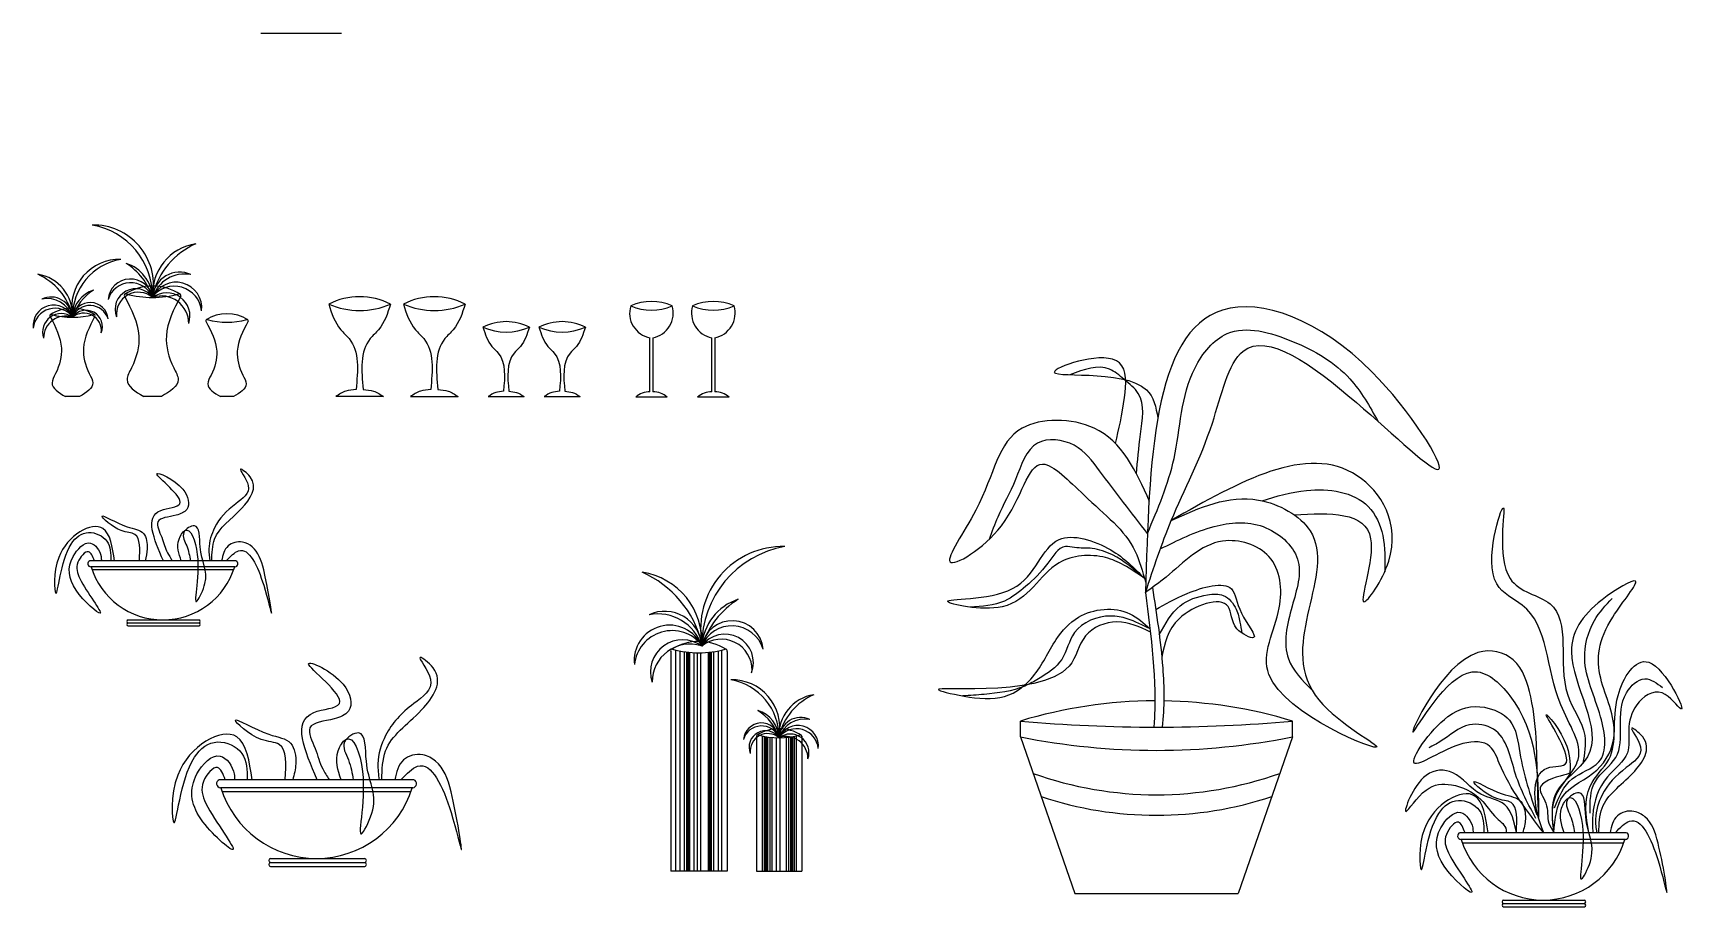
# Model space of a CAD drawing. Header units: metres. Extents: x 3586 to 7307, y 3108 to 6437.
# Drawn here: x 4055.1252 to 4055.3795, y 3261.617 to 3261.7514 of the extents above; entities that cross this region are included whole.
import ezdxf

# ---------------------------------------------------------------- set-up
doc = ezdxf.new("R2010")
doc.units = ezdxf.units.M
doc.layers.add('PLANTERS', color=3, linetype='Continuous')
doc.linetypes.add('ZIGZAG', pattern='A,0.00254,-5.08,[131,ltypeshp.shx,S=5.08,R=0,X=-5.08,Y=0],-10.16,[131,ltypeshp.shx,S=5.08,R=180,X=5.08,Y=0],-5.08', length=20.32254)

msp = doc.modelspace()

# ---------------------------------------------------------------- linework, layer by layer
for p, q in [((4055.220036730856, 3261.696212723338), (4055.220036730856, 3261.704551216073)), ((4055.22047795458, 3261.704551216073), (4055.22047795458, 3261.696212723338)), ((4055.229555609169, 3261.696212723338), (4055.229555609169, 3261.704551216073)), ((4055.229996832893, 3261.704551216073), (4055.229996832893, 3261.696212723338)), ((4055.132310872828, 3261.695503063222), (4055.130135723324, 3261.695503063222)), ((4055.14491123656, 3261.695503063222), (4055.14219229968, 3261.695503063222)), ((4055.156009886884, 3261.695503063222), (4055.153970684223, 3261.695503063222)), ((4055.179065138442, 3261.695503063222), (4055.17171335974, 3261.695503063222)), ((4055.183194682923, 3261.695503063222), (4055.190546461625, 3261.695503063222)), ((4055.19516600964, 3261.695503063222), (4055.200679843666, 3261.695503063222)), ((4055.203774620171, 3261.695503063222), (4055.209288454197, 3261.695503063222)), ((4055.222671230338, 3261.695405799598), (4055.217843455099, 3261.695405799598)), ((4055.23219010865, 3261.695405799598), (4055.227362333411, 3261.695405799598)), ((4055.223238291576, 3261.656286265817), (4055.223238291576, 3261.622521589236)), ((4055.223969576346, 3261.656527727667), (4055.223969576346, 3261.622521589236)), ((4055.224621826628, 3261.656383338508), (4055.224621826628, 3261.622521589236)), ((4055.225313594154, 3261.656262795705), (4055.225313594154, 3261.622521589236)), ((4055.225659477917, 3261.656214851813), (4055.225659477917, 3261.622521589236)), ((4055.225869128667, 3261.656189743127), (4055.225869128667, 3261.622521589236)), ((4055.225962305855, 3261.65617953604), (4055.225962305855, 3261.622521589236)), ((4055.226114596331, 3261.656164110706), (4055.226114596331, 3261.622521589236)), ((4055.226756120666, 3261.656094695793), (4055.226756120666, 3261.622521589236)), ((4055.227292996538, 3261.656094695793), (4055.227292996538, 3261.622521589236)), ((4055.22780302787, 3261.656094695793), (4055.22780302787, 3261.622521589236)), ((4055.229008270959, 3261.656164110706), (4055.229008270959, 3261.622521589236)), ((4055.229160561434, 3261.65617953604), (4055.229160561434, 3261.622521589236)), ((4055.229253738622, 3261.656189743127), (4055.229253738622, 3261.622521589236)), ((4055.229463389372, 3261.656214851813), (4055.229463389372, 3261.622521589236)), ((4055.229809273135, 3261.656262795705), (4055.229809273135, 3261.622521589236)), ((4055.230501040661, 3261.656383338508), (4055.230501040661, 3261.622521589236)), ((4055.231060112093, 3261.656505242081), (4055.231060112093, 3261.622521589236)), ((4055.231884575713, 3261.656286265817), (4055.231884575713, 3261.622521589236)), ((4055.236431390034, 3261.643169069262), (4055.236431390034, 3261.622521589236)), ((4055.23727167304, 3261.643302709041), (4055.23727167304, 3261.622521589236)), ((4055.237595637235, 3261.643235485886), (4055.237595637235, 3261.622521589236)), ((4055.237811615579, 3261.643195775163), (4055.237811615579, 3261.622521589236)), ((4055.237950457376, 3261.64317238071), (4055.237950457376, 3261.622521589236)), ((4055.238027592262, 3261.643160100736), (4055.238027592262, 3261.622521589236)), ((4055.238089299175, 3261.643150644293), (4055.238089299175, 3261.622521589236)), ((4055.238120153461, 3261.643146038139), (4055.238120153461, 3261.622521589236)), ((4055.238444119316, 3261.643102567914), (4055.238444119316, 3261.622521589236)), ((4055.238783511485, 3261.643066542109), (4055.238783511485, 3261.622521589236)), ((4055.239447720557, 3261.643016257456), (4055.239447720557, 3261.622521589236)), ((4055.239993544056, 3261.643016257456), (4055.239993544056, 3261.622521589236)), ((4055.240996295909, 3261.643066542111), (4055.240996295909, 3261.622521589236)), ((4055.241335688077, 3261.643102567916), (4055.241335688077, 3261.622521589236)), ((4055.241659653933, 3261.643146038141), (4055.241659653933, 3261.622521589236)), ((4055.241690508219, 3261.643150644295), (4055.241690508219, 3261.622521589236)), ((4055.241752215131, 3261.643160100738), (4055.241752215131, 3261.622521589236)), ((4055.241829350017, 3261.643172380713), (4055.241829350017, 3261.622521589236)), ((4055.241968191815, 3261.643195775167), (4055.241968191815, 3261.622521589236)), ((4055.242184170159, 3261.643235485889), (4055.242184170159, 3261.622521589236)), ((4055.242508134354, 3261.643302709044), (4055.242508134354, 3261.622521589236)), ((4055.243372042748, 3261.643263173323), (4055.243372042748, 3261.622521589236)), ((4055.231884575713, 3261.622521589236), (4055.223238291576, 3261.622521589236)), ((4055.236431390034, 3261.622521589236), (4055.243372042748, 3261.622521589236))]:
    msp.add_line(p, q)
for centre, radius, start, end in [((4055.134497729594, 3261.712703275989), 0.009187788965070451, 349.9401232018911, 91.44622711573777), ((4055.132355098725, 3261.710855153567), 0.01119721783816524, 359.4329120986775, 80.1747115968734), ((4055.151396731621, 3261.711242630048), 0.007860773176774275, 98.58793238152099, 183.6344549383604), ((4055.154920502546, 3261.708276924362), 0.01172089693291859, 113.6274625199173, 166.070962901498), ((4055.138466528896, 3261.709263233436), 0.007350231172056361, 88.55377288426224, 190.0598767981088), ((4055.140180633592, 3261.707784735498), 0.008957774270532196, 99.82528840312662, 180.5670879013225), ((4055.134345370323, 3261.707795518514), 0.009667122198388573, 17.76027711667805, 57.93434579522149), ((4055.137676921303, 3261.710384143389), 0.005885877994071836, 3.508413614433032, 72.186209297085), ((4055.122128310535, 3261.705722152134), 0.009376717546334871, 13.92903709850202, 66.37253748008273), ((4055.124947327275, 3261.708094716683), 0.006288618541419421, 356.3655450616396, 81.41206761847913), ((4055.140148198636, 3261.710134633928), 0.003457747091921707, 10.15592831218569, 175.2024578271564), ((4055.147704183909, 3261.710489701359), 0.00416021547605345, 65.11646291851669, 176.4909773694117), ((4055.148479566291, 3261.70918917731), 0.00516736835938766, 79.1225013182444, 162.4849389686357), ((4055.127901365444, 3261.707492373732), 0.00332817238084276, 3.509022630588278, 114.8835370814833), ((4055.127281059539, 3261.706451954492), 0.004133894687510129, 17.51506103136434, 100.8774986817557), ((4055.138588416314, 3261.705337027456), 0.00773369775871086, 122.0656542047785, 162.2397228833219), ((4055.135923175529, 3261.707407927355), 0.004708702395257469, 107.813790702915, 176.491586385567), ((4055.140183021442, 3261.709390475028), 0.003630616806552029, 21.89455056756127, 163.4638355952933), ((4055.140955307528, 3261.708923138508), 0.003171489754843302, 35.04632808619895, 201.7713634880546), ((4055.141359351179, 3261.708176151078), 0.003376719817922652, 49.51310067691654, 187.304590896278), ((4055.139448130604, 3261.711053530441), 0.0002490363093341492, 74.50669370064634, 208.1863678729583), ((4055.14355176812, 3261.704647486237), 0.007844001022942783, 56.77352051253158, 123.2264794882561), ((4055.14355176812, 3261.725857485094), 0.01511315475261752, 254.5066937065938, 285.4933062943137), ((4055.146875457122, 3261.708246437601), 0.004237018012384042, 5.893827780388122, 142.1135636169669), ((4055.147165984423, 3261.709146719089), 0.003951571989916251, 353.2391341789253, 156.1528785298185), ((4055.145706193406, 3261.707874094565), 0.00358884407089257, 341.3868671893147, 126.8922289784016), ((4055.144877514994, 3261.70675063877), 0.004229866296774909, 359.7017391339515, 107.4721393045203), ((4055.147655405636, 3261.711053530441), 0.0002490363093341492, 331.8136321325257, 105.4933062943137), ((4055.175389249091, 3261.700415741598), 0.0104540346891494, 62.9398051867955, 117.0601948132046), ((4055.186870572274, 3261.700415741598), 0.0104540346891494, 62.9398051867955, 117.0601948132046), ((4055.128331925033, 3261.706417987916), 0.003161257591933, 23.84712147018148, 186.7608658210746), ((4055.128564346874, 3261.705697762725), 0.003389614409907234, 37.88643638303312, 174.1061722196119), ((4055.129499757847, 3261.705399888297), 0.002871075256714056, 53.10777102159837, 198.6131328106853), ((4055.127940388064, 3261.707943436998), 0.0001992290474673193, 74.50669370568632, 208.1863678674742), ((4055.131223298076, 3261.702818601634), 0.006275200818354227, 56.77352051174391, 123.2264794874684), ((4055.131223298076, 3261.71978660072), 0.01209052380209402, 254.5066937056863, 285.4933062934062), ((4055.133946153663, 3261.707208319786), 0.002766197673537365, 4.797542172843589, 169.8440716878143), ((4055.133918295418, 3261.706612992667), 0.002904493445241624, 16.53616440470672, 158.1054494324387), ((4055.13330046655, 3261.706239123451), 0.002537191803874642, 338.2286365119454, 144.953671913801), ((4055.132977231629, 3261.705641533507), 0.002701375854338122, 352.6954091037219, 130.4868993230835), ((4055.134506208088, 3261.707943436997), 0.0001992290474673193, 331.8136321270417, 105.4933062993537), ((4055.154990285554, 3261.702361380483), 0.005883000767207087, 56.77352051253158, 123.2264794882561), ((4055.175389249091, 3261.720725207453), 0.01198392057701562, 246.6186125732243, 293.3813874267757), ((4055.186870572274, 3261.720725207453), 0.01198392057701562, 246.6186125732243, 293.3813874267757), ((4055.220750413528, 3261.708332314757), 0.003847863070360939, 163.0460300932702, 259.3111687437066), ((4055.220257342718, 3261.702150792851), 0.007968858582248842, 66.42167930984306, 113.5783206871603), ((4055.220257342718, 3261.71675793609), 0.007968858582561451, 246.421679310291, 293.5783206897088), ((4055.219764271908, 3261.708332314757), 0.003847863070187636, 280.6888312562934, 16.95396990672982), ((4055.23026929184, 3261.708332314757), 0.003847863070276594, 163.0460300932702, 259.3111687503604), ((4055.229776221031, 3261.70215079285), 0.007968858582847524, 66.4216793111509, 113.5783206888491), ((4055.229776221031, 3261.71675793609), 0.007968858582561451, 246.421679310291, 293.5783206897088), ((4055.229283150221, 3261.708332314757), 0.003847863070187636, 280.6888312562934, 16.95396990672982), ((4055.130162700577, 3261.704501123661), 0.003383893037419927, 72.52786069547967, 180.2982608660485), ((4055.151912557416, 3261.707165913636), 0.0001867772320006119, 74.50669370064634, 208.1863678729583), ((4055.154990285553, 3261.718268879626), 0.01133486606446314, 254.5066937065938, 285.4933062943137), ((4055.15806801369, 3261.707165913636), 0.0001867772320006119, 331.8136321325257, 105.4933062943137), ((4055.197922926653, 3261.699187572004), 0.007840526016862045, 62.9398051867955, 117.0601948132046), ((4055.197922926653, 3261.714419671395), 0.008987940432761715, 246.6186125732243, 293.3813874267757), ((4055.206531537184, 3261.699187572004), 0.007840526016862045, 62.9398051867955, 117.0601948132046), ((4055.206531537184, 3261.714419671395), 0.008987940432761715, 246.6186125732243, 293.3813874267757), ((4055.219836968471, 3261.693371490487), 0.002848246675520281, 85.97824659858598, 134.419700413375), ((4055.220677716966, 3261.693371490487), 0.002848246675577661, 45.58029959315865, 94.02175341053919), ((4055.229355846784, 3261.693371490487), 0.002848246675520281, 85.97824659858598, 134.419700413375), ((4055.230196595278, 3261.693371490487), 0.002848246675577661, 45.58029959315865, 94.02175341053919), ((4055.240453674873, 3261.659797955693), 0.01263320982697187, 88.55377288426224, 190.0598767981088), ((4055.243399792318, 3261.657256787362), 0.01539617452747721, 99.82528840312662, 180.5670879013225), ((4055.212372362065, 3261.653711722206), 0.01611623328276306, 13.92903709850202, 66.37253748008273), ((4055.217217547086, 3261.657789567524), 0.01080856311806463, 356.3655450616396, 81.41206761847913), ((4055.22229480019, 3261.656754290577), 0.005720296279573495, 3.509022630588278, 114.8835370814833), ((4055.240663168872, 3261.653049789165), 0.01329229302278429, 122.0656542047785, 162.2397228833219), ((4055.236082286274, 3261.656609148367), 0.008093082241848773, 107.813790702915, 176.491586385567), ((4055.223034824484, 3261.654907689956), 0.005433411486134846, 23.84712147018148, 186.7608658210746), ((4055.221228649416, 3261.654966070009), 0.007105131494158035, 17.51506103136434, 100.8774986817557), ((4055.232684279942, 3261.656266072858), 0.004754402251392347, 4.797542172843589, 169.8440716878143), ((4055.232636398584, 3261.655242854372), 0.00499209810900904, 16.53616440470672, 158.1054494324387), ((4055.223434299522, 3261.65366980291), 0.005825899767028058, 37.88643638303312, 174.1061722196119), ((4055.225042037133, 3261.653157831235), 0.004934660597477284, 53.10777102159837, 198.6131328106853), ((4055.22618146995, 3261.651613079517), 0.0058160661580655, 72.52786069547967, 180.2982608660485), ((4055.227561433644, 3261.649997851689), 0.007844001022942783, 57.94017408717332, 122.0598259115289), ((4055.231574505215, 3261.654600266657), 0.00436079841290954, 338.2286365119454, 144.953671913801), ((4055.231005340615, 3261.653433478451), 0.004742013232953654, 358.7509349431178, 129.2597707230267), ((4055.223457796129, 3261.656403895893), 0.0002490363093341492, 74.50669370568632, 208.1863678674742), ((4055.227561433644, 3261.671207850546), 0.01511315475261752, 254.5066937056863, 285.4933062934062), ((4055.23166507116, 3261.656403895893), 0.0002490363093341492, 331.8136321270417, 105.4933062993537), ((4055.232646672868, 3261.644582969761), 0.007350231172056361, 349.9401232018911, 91.44622711573777), ((4055.230932568173, 3261.643104471824), 0.008957774270532196, 359.4329120986775, 80.1747115968734), ((4055.24616587449, 3261.643414453009), 0.006288618541419421, 98.58793238152099, 183.6344549383604), ((4055.24898489123, 3261.64104188846), 0.009376717546334871, 113.6274625199173, 166.070962901498), ((4055.235190026235, 3261.642727663681), 0.004708702395257469, 3.508413614433032, 72.186209297085), ((4055.232524785451, 3261.640656763781), 0.00773369775871086, 17.76027711667805, 57.93434579522149), ((4055.237167048101, 3261.642528056112), 0.002766197673537365, 10.15592831218569, 175.2024578271564), ((4055.237194906346, 3261.641932728993), 0.002904493445241624, 21.89455056756127, 163.4638355952933), ((4055.24321183632, 3261.642812110058), 0.00332817238084276, 65.11646291851669, 176.4909773694117), ((4055.243832142225, 3261.641771690818), 0.004133894687510129, 79.1225013182444, 162.4849389686357), ((4055.242781276731, 3261.641737724241), 0.003161257591933, 353.2391341789253, 156.1528785298185), ((4055.237812735215, 3261.641558859777), 0.002537191803874642, 35.04632808619895, 201.7713634880546), ((4055.238135970136, 3261.640961269833), 0.002701375854338122, 49.51310067691654, 187.304590896278), ((4055.236606993676, 3261.643263173323), 0.0001992290474673193, 74.50669370064634, 208.1863678729583), ((4055.239889903689, 3261.638138337959), 0.006275200818354227, 56.77352051253158, 123.2264794882561), ((4055.239889903688, 3261.655106337045), 0.01209052380209402, 254.5066937065938, 285.4933062943137), ((4055.242548854891, 3261.641017499051), 0.003389614409907234, 5.893827780388122, 142.1135636169669), ((4055.241613443917, 3261.640719624622), 0.002871075256714056, 341.3868671893147, 126.8922289784016), ((4055.240950501188, 3261.639820859986), 0.003383893037419927, 359.7017391339515, 107.4721393045203), ((4055.243172813701, 3261.643263173323), 0.0001992290474673193, 331.8136321325257, 105.4933062943137)]:
    msp.add_arc(centre, radius, start, end)
for points, knots in [([(4055.139228626052, 3261.710935900365), (4055.140304742989, 3261.708927803672), (4055.142086108842, 3261.705359373507), (4055.1409461161, 3261.700928862676), (4055.138935995101, 3261.697480967366), (4055.140904026835, 3261.696285569937), (4055.14219229968, 3261.695503063222)], [0.2293098422324296, 0.2293098422324296, 0.2293098422324296, 0.2293098422324296, 2.846380778814978, 4.866464245859632, 5.642750666752738, 7.113961610838842, 7.113961610838842, 7.113961610838842, 7.113961610838842]), ([(4055.147874910188, 3261.710935900365), (4055.146798793251, 3261.708927803672), (4055.145017427398, 3261.705359373507), (4055.14615742014, 3261.700928862676), (4055.148167541139, 3261.697480967366), (4055.146199509405, 3261.696285569937), (4055.14491123656, 3261.695503063222)], [0.2293098421716721, 0.2293098421716721, 0.2293098421716721, 0.2293098421716721, 2.846380778814978, 4.866464245859632, 5.642750666752738, 7.113961610838842, 7.113961610838842, 7.113961610838842, 7.113961610838842]), ([(4055.127764784421, 3261.707849332936), (4055.128625677971, 3261.706242855582), (4055.130050770654, 3261.70338811145), (4055.12913877646, 3261.699843702785), (4055.127530679661, 3261.697085386537), (4055.129105105048, 3261.696129068594), (4055.130135723324, 3261.695503063222)], [0.2293098421716721, 0.2293098421716721, 0.2293098421716721, 0.2293098421716721, 2.846380778814978, 4.866464245859632, 5.642750666752738, 7.113961610838842, 7.113961610838842, 7.113961610838842, 7.113961610838842]), ([(4055.13468181173, 3261.707849332936), (4055.133820918181, 3261.706242855582), (4055.132395825498, 3261.703388111449), (4055.133307819692, 3261.699843702785), (4055.134915916491, 3261.697085386537), (4055.133341491104, 3261.696129068594), (4055.132310872828, 3261.695503063222)], [0.2293098422324296, 0.2293098422324296, 0.2293098422324296, 0.2293098422324296, 2.846380778814978, 4.866464245859632, 5.642750666752738, 7.113961610838842, 7.113961610838842, 7.113961610838842, 7.113961610838842]), ([(4055.151747929002, 3261.707077691079), (4055.152555016705, 3261.705571618559), (4055.153891041095, 3261.702895295935), (4055.153036046539, 3261.699572412812), (4055.15152845579, 3261.696986491329), (4055.15300447959, 3261.696089943258), (4055.153970684223, 3261.695503063222)], [0.2293098422324296, 0.2293098422324296, 0.2293098422324296, 0.2293098422324296, 2.846380778814978, 4.866464245859632, 5.642750666752738, 7.113961610838842, 7.113961610838842, 7.113961610838842, 7.113961610838842]), ([(4055.158232642104, 3261.707077691079), (4055.157425554402, 3261.705571618559), (4055.156089530011, 3261.702895295935), (4055.156944524568, 3261.699572412812), (4055.158452115317, 3261.696986491329), (4055.156976091517, 3261.696089943258), (4055.156009886884, 3261.695503063222)], [0.2293098421716721, 0.2293098421716721, 0.2293098421716721, 0.2293098421716721, 2.846380778814978, 4.866464245859632, 5.642750666752738, 7.113961610838842, 7.113961610838842, 7.113961610838842, 7.113961610838842])]:
    msp.add_open_spline(points, degree=3, knots=knots)
for points in [[(4055.170633433368, 3261.709725363399), (4055.172481580273, 3261.705786021877), (4055.173753685381, 3261.704425116031), (4055.174844061188, 3261.696591786651)], [(4055.180145064814, 3261.709725363399), (4055.178296917909, 3261.705786021877), (4055.177024812801, 3261.704425116031), (4055.175934436994, 3261.696591786651)], [(4055.182114756551, 3261.709725363399), (4055.183962903456, 3261.705786021877), (4055.185235008564, 3261.704425116031), (4055.186325384371, 3261.696591786651)], [(4055.191626387997, 3261.709725363399), (4055.189778241092, 3261.705786021877), (4055.188506135984, 3261.704425116031), (4055.187415760177, 3261.696591786651)], [(4055.194356064861, 3261.706169788355), (4055.19574217504, 3261.703215282213), (4055.19669625387, 3261.702194602829), (4055.197514035725, 3261.696319605794)], [(4055.201489788445, 3261.706169788355), (4055.200103678266, 3261.703215282213), (4055.199149599436, 3261.702194602829), (4055.19833181758, 3261.696319605794)], [(4055.202964675392, 3261.706169788355), (4055.204350785571, 3261.703215282213), (4055.205304864401, 3261.702194602829), (4055.206122646257, 3261.696319605794)], [(4055.210098398976, 3261.706169788355), (4055.208712288797, 3261.703215282213), (4055.207758209966, 3261.702194602829), (4055.206940428111, 3261.696319605794)], [(4055.174844061188, 3261.696591786651), (4055.173249800806, 3261.696333919891), (4055.17171335974, 3261.695503063222)], [(4055.175934436994, 3261.696591786651), (4055.177528697376, 3261.696333919891), (4055.179065138442, 3261.695503063222)], [(4055.186325384371, 3261.696591786651), (4055.184731123989, 3261.696333919891), (4055.183194682923, 3261.695503063222)], [(4055.187415760177, 3261.696591786651), (4055.189010020559, 3261.696333919891), (4055.190546461625, 3261.695503063222)], [(4055.197514035725, 3261.696319605794), (4055.19631834044, 3261.696126205724), (4055.19516600964, 3261.695503063222)], [(4055.19833181758, 3261.696319605794), (4055.199527512867, 3261.696126205724), (4055.200679843666, 3261.695503063222)], [(4055.206122646257, 3261.696319605794), (4055.20492695097, 3261.696126205724), (4055.203774620171, 3261.695503063222)], [(4055.206940428111, 3261.696319605794), (4055.208136123397, 3261.696126205724), (4055.209288454197, 3261.695503063222)]]:
    msp.add_spline(points, degree=3)
at = {"layer": 'PLANTERS', "color": 36}
for p, q in [((4055.160198767331, 3261.751419547755), (4055.172614342433, 3261.751419547755)), ((4055.156345700169, 3261.670240802896), (4055.13391082312, 3261.670240802896)), ((4055.156219547563, 3261.669306916736), (4055.134036975725, 3261.669306916736)), ((4055.156219547563, 3261.669306916736), (4055.134036975725, 3261.669306916736)), ((4055.156016576254, 3261.668839973656), (4055.134239947034, 3261.668839973656)), ((4055.139799361, 3261.661156805559), (4055.150690216353, 3261.661156805559)), ((4055.139799361, 3261.660689862479), (4055.150690216353, 3261.660689862479)), ((4055.139799361, 3261.660222919399), (4055.150690216353, 3261.660222919399)), ((4055.183723312948, 3261.636570534758), (4055.153810143549, 3261.636570534758)), ((4055.183555109474, 3261.635325353212), (4055.153978347023, 3261.635325353212)), ((4055.183555109474, 3261.635325353212), (4055.153978347023, 3261.635325353212)), ((4055.183284481062, 3261.634702762438), (4055.154248975435, 3261.634702762438)), ((4055.370170468207, 3261.628418232181), (4055.344594708371, 3261.628418232181)), ((4055.370026654236, 3261.627353601958), (4055.344738522341, 3261.627353601958)), ((4055.370026654236, 3261.627353601958), (4055.344738522341, 3261.627353601958)), ((4055.369795266944, 3261.626821286847), (4055.344969909633, 3261.626821286847)), ((4055.161661527391, 3261.624458538309), (4055.17618266786, 3261.624458538309)), ((4055.161661527391, 3261.623835947535), (4055.17618266786, 3261.623835947535)), ((4055.161661527391, 3261.623213356762), (4055.17618266786, 3261.623213356762)), ((4055.351307641555, 3261.618062475216), (4055.363723216657, 3261.618062475216)), ((4055.351307641555, 3261.617530160105), (4055.363723216657, 3261.617530160105)), ((4055.351307641555, 3261.616997844994), (4055.363723216657, 3261.616997844994))]:
    msp.add_line(p, q, dxfattribs=at)
at = {"layer": 'PLANTERS', "color": 24}
for p, q in [((4055.276994280421, 3261.643158059449), (4055.276994280421, 3261.645590269587)), ((4055.31884016134, 3261.643158059449), (4055.31884016134, 3261.645590269587)), ((4055.276994280421, 3261.643158059449), (4055.285350641312, 3261.619061667833)), ((4055.31884016134, 3261.643158059449), (4055.310483800449, 3261.619061667833)), ((4055.285350641312, 3261.619061667833), (4055.310483800449, 3261.619061667833))]:
    msp.add_line(p, q, dxfattribs=at)
at = {"layer": 'PLANTERS', "color": 36}
for centre, radius, start, end in [((4055.134073190756, 3261.669787272437), 0.0004817189296342236, 109.6977852306846, 265.6885066723697), ((4055.156183332533, 3261.669787272437), 0.0004817189296342236, 274.3114933276302, 70.30221476931543), ((4055.145128261644, 3261.672713514045), 0.01155680363195632, 197.1437372729033, 342.8562627270967), ((4055.139845339806, 3261.660923334019), 0.0002379559003748908, 101.1409967867244, 258.8590032132756), ((4055.139845339806, 3261.660456390939), 0.0002379559003748908, 101.1409967867244, 258.8590032132756), ((4055.150631178097, 3261.660922354296), 0.0002379559003748908, 282.2100112995713, 79.92801772767062), ((4055.150639889733, 3261.660455492488), 0.0002379559003748908, 282.2100112995713, 79.92801772767062), ((4055.154026633731, 3261.635965827479), 0.0006422919061785321, 109.6977852417102, 265.6885066723697), ((4055.168766728249, 3261.639867482956), 0.01540907150926471, 197.1437372672663, 342.8562627327337), ((4055.183506822767, 3261.635965827479), 0.0006422919061785321, 274.3114933276302, 70.30221475828982), ((4055.344779807475, 3261.627901207456), 0.0005491595797828669, 109.6977852341098, 265.6885066753422), ((4055.357382588289, 3261.63123712289), 0.01317475614042666, 197.1437372713399, 342.8562627286601), ((4055.369985369101, 3261.627901207456), 0.0005491595797828669, 274.3114933246578, 70.30221476589017), ((4055.161722832464, 3261.624147242922), 0.000317274533832974, 101.1409967860504, 258.8590032139494), ((4055.176103950185, 3261.624145936624), 0.000317274533832974, 282.2100113003088, 79.92801772767062), ((4055.161722832464, 3261.623524652149), 0.000317274533832974, 101.1409967860504, 258.8590032139494), ((4055.1761155657, 3261.623523454214), 0.000317274533832974, 282.2100113003088, 79.92801772767062), ((4055.351360057393, 3261.617796317661), 0.0002712697264273024, 101.1409967807158, 258.8590032192842), ((4055.351360057393, 3261.617264002549), 0.0002712697264273024, 101.1409967807158, 258.8590032192842), ((4055.363655913045, 3261.617795200776), 0.0002712697264273024, 282.2100112993701, 79.92801773646045), ((4055.363665844309, 3261.617262978315), 0.0002712697264273024, 282.2100112993701, 79.92801773646045)]:
    msp.add_arc(centre, radius, start, end, dxfattribs=at)
at = {"layer": 'PLANTERS', "color": 24}
for centre, radius, start, end in [((4055.297917220881, 3261.57664389393), 0.07205117732352799, 90.19932529664634, 106.8813054217427), ((4055.297917220881, 3261.57664389393), 0.07205117732352799, 73.11869457825718, 89.09696898005923), ((4055.297917220881, 3261.880384307218), 0.2357244356117502, 264.9077155271179, 275.0922844728822), ((4055.297917220881, 3261.747625262105), 0.1065418503131297, 258.6745112153712, 281.3254887846288)]:
    msp.add_arc(centre, radius, start, end, dxfattribs=at)
at = {"layer": 'PLANTERS', "color": 24, "linetype": 'ZIGZAG', "ltscale": 0.05}
for centre, start, end in [((4055.297917220881, 3261.690556261238), 250.3018007877693, 289.6981992122306), ((4055.297917220881, 3261.687404395449), 251.6383098534778, 288.3616901465222)]:
    msp.add_arc(centre, 0.05630246159655587, start, end, dxfattribs=at)
at = {"layer": 'PLANTERS'}
for points in [[(4055.296235594164, 3261.66536934602), (4055.308100948323, 3261.708807488138), (4055.331040593251, 3261.699330078352), (4055.341323874875, 3261.684324174391), (4055.328667529651, 3261.694591369059), (4055.311265021067, 3261.702489209081), (4055.306518893869, 3261.691432229531), (4055.300190712217, 3261.67642632557), (4055.296235594164, 3261.66536934602)], [(4055.29161456748, 3261.68826898358), (4055.293014921078, 3261.695371361278), (4055.292224986584, 3261.700695147406), (4055.282275437431, 3261.699434059713), (4055.296372195942, 3261.696554417183), (4055.298144679445, 3261.692217379953)], [(4055.296872580811, 3261.679375150598), (4055.288325376139, 3261.690642444649), (4055.277251067288, 3261.690642444649), (4055.27013185841, 3261.678005895335), (4055.266176758438, 3261.670108055313), (4055.274086976463, 3261.675636549487), (4055.280415158114, 3261.685113959273), (4055.286743339767, 3261.68037524998), (4055.294653557791, 3261.671687625077), (4055.296235594164, 3261.666948915784)], [(4055.3190904777, 3261.67732495553), (4055.330862143539, 3261.673641063411), (4055.329822100998, 3261.663949294164), (4055.333635560725, 3261.670179716018), (4055.328782076212, 3261.683332841298), (4055.300190712217, 3261.67642632557)], [(4055.300190712217, 3261.67642632557), (4055.313638102748, 3261.679585465099), (4055.321548320773, 3261.674846764605), (4055.322339347999, 3261.649573665976), (4055.331806116325, 3261.641675817155), (4055.31522013912, 3261.652732796706), (4055.316802193574, 3261.663000000172), (4055.31522013912, 3261.670897840194), (4055.308100948323, 3261.673267194841), (4055.29939968499, 3261.667738700666), (4055.296235594164, 3261.66536934602)], [(4055.296069194393, 3261.667547274724), (4055.290896210106, 3261.671917579042), (4055.282937751878, 3261.673506783011), (4055.275775130433, 3261.665958079553), (4055.265827053128, 3261.663971576791), (4055.274183438788, 3261.663176979205), (4055.282937751878, 3261.669931076279), (4055.290100355243, 3261.670725682663), (4055.292902499898, 3261.669571496061), (4055.296069194393, 3261.667547274724)], [(4055.297816451982, 3261.662738314524), (4055.302627791101, 3261.665206710078), (4055.309445743205, 3261.66593810258), (4055.310982948061, 3261.662186364967), (4055.312861767805, 3261.658434627354), (4055.310299753794, 3261.659798896362), (4055.308933347505, 3261.663209564563), (4055.301418104038, 3261.661333700076), (4055.298744165871, 3261.655435220058)], [(4055.296992711472, 3261.659279583022), (4055.291852585343, 3261.660841249687), (4055.287001746255, 3261.658688688558), (4055.284486479918, 3261.65402481187), (4055.264723754148, 3261.650257834213), (4055.269933927144, 3261.649181553649), (4055.275862750201, 3261.649899071145), (4055.278916990768, 3261.652410395342), (4055.282510205565, 3261.658150552595), (4055.285923762286, 3261.661558767184), (4055.293828859695, 3261.662096911786), (4055.296939081306, 3261.659750729942)]]:
    msp.add_spline(points, degree=3, dxfattribs=at)
at = {"layer": 'PLANTERS', "color": 64}
for points in [[(4055.296529744626, 3261.674442207648), (4055.300619434316, 3261.685993507556), (4055.303852125651, 3261.699923330774), (4055.308786251234, 3261.705189482928), (4055.318824644049, 3261.704000353468), (4055.327672027564, 3261.698224575638), (4055.332006475489, 3261.691668710549)], [(4055.294847643249, 3261.683608465324), (4055.295474154122, 3261.689705849138), (4055.295133870824, 3261.695991252645), (4055.292947971147, 3261.698139215383), (4055.290710170189, 3261.699728519128), (4055.28461301639, 3261.69887060158)], [(4055.296529744626, 3261.674442207648), (4055.289174083868, 3261.684098394306), (4055.285260808181, 3261.688005538895), (4055.279646116001, 3261.688345286466), (4055.276243283016, 3261.682739386742), (4055.273520998874, 3261.676963600272), (4055.272190869764, 3261.673541440883)], [(4055.314172991747, 3261.679478850019), (4055.321009267796, 3261.6810773062), (4055.330496382492, 3261.678569938885), (4055.332728659395, 3261.67411239891), (4055.333017054755, 3261.66856708448)], [(4055.298514621811, 3261.672068273091), (4055.306778586875, 3261.675505376913), (4055.314312472597, 3261.675505376913), (4055.31961409917, 3261.670490642282), (4055.318777008648, 3261.663247137664), (4055.318218930545, 3261.655167849701), (4055.321855507209, 3261.650322377753)], [(4055.296069194393, 3261.667547274724), (4055.291162218246, 3261.671141825847), (4055.288038131363, 3261.672134294811), (4055.285340064398, 3261.672276077326), (4055.283920021677, 3261.672417851201), (4055.281221954712, 3261.669865791853), (4055.277813866386, 3261.666321254902), (4055.274547778782, 3261.664052751943), (4055.269280741704, 3261.663096346914)], [(4055.298361694458, 3261.658844857071), (4055.301590926621, 3261.663333420156), (4055.305787742133, 3261.665009522574), (4055.308202659873, 3261.664903438393), (4055.310190705478, 3261.66277671795), (4055.310758726117, 3261.660791780022), (4055.311072491001, 3261.659117056405)], [(4055.296939081306, 3261.659750729942), (4055.293434478348, 3261.661322926644), (4055.290878412103, 3261.661748265549), (4055.285340277452, 3261.659196206201), (4055.283352231847, 3261.65508454783), (4055.279802125046, 3261.652107132297), (4055.27767207872, 3261.650972880818), (4055.271423922708, 3261.649696855464), (4055.268139360067, 3261.64945211256)]]:
    msp.add_spline(points, degree=3, dxfattribs=at)
at = {"layer": 'PLANTERS', "color": 3}
for points, knots in [([(4055.14520999896, 3261.670240802896), (4055.143733583368, 3261.673614089581), (4055.141705492743, 3261.678320789064), (4055.150526105024, 3261.678500222643), (4055.140891321658, 3261.68548949976), (4055.148716018759, 3261.682026054933), (4055.149498266823, 3261.678149651997), (4055.146895161678, 3261.67700401303), (4055.143514675616, 3261.676847533163), (4055.145128227455, 3261.673708006321), (4055.145558405922, 3261.67179818264), (4055.146309136926, 3261.670700153416), (4055.146576213832, 3261.670240802896)], [0.03253533704862865, 0.03253533704862865, 0.03253533704862865, 0.03253533704862865, 4.199161996560554, 5.877481604053456, 8.980349943953438, 11.46562088511038, 13.156724654357, 14.14897747674105, 15.75273250814239, 17.05743507520795, 18.4093829571256, 19.15593727769838, 19.15593727769838, 19.15593727769838, 19.15593727769838]), ([(4055.152645025583, 3261.670240802896), (4055.152681707668, 3261.671415044197), (4055.152807211175, 3261.674779205391), (4055.156999654516, 3261.677449251435), (4055.160313115454, 3261.682188665597), (4055.156020533725, 3261.685255675181), (4055.159512872207, 3261.681158353502), (4055.155621985679, 3261.678704539418), (4055.153094128428, 3261.676001578938), (4055.152040982274, 3261.672584172336), (4055.152256188232, 3261.670853454544), (4055.152336298097, 3261.670240802896)], [0.04025440849008322, 0.04025440849008322, 0.04025440849008322, 0.04025440849008322, 1.83481605557405, 5.200416179669986, 7.906408704326506, 8.920307398336345, 10.40689740314246, 12.22881763455556, 14.86472823652672, 16.66872252973, 17.65758650262853, 17.65758650262853, 17.65758650262853, 17.65758650262853]), ([(4055.168875711337, 3261.636570534758), (4055.166907157213, 3261.641068250338), (4055.164203036381, 3261.647343849648), (4055.175963852756, 3261.647583094421), (4055.163117474934, 3261.656902130577), (4055.173550404402, 3261.652284204141), (4055.17459340182, 3261.647115666892), (4055.17112259496, 3261.64558814827), (4055.16661528021, 3261.645379508447), (4055.168766682663, 3261.641193472658), (4055.169340253953, 3261.638647041083), (4055.170341228625, 3261.637183002117), (4055.170697331166, 3261.636570534758)], [0.03253533704862865, 0.03253533704862865, 0.03253533704862865, 0.03253533704862865, 4.199161996560554, 5.877481604053456, 8.980349943953438, 11.46562088511038, 13.156724654357, 14.14897747674105, 15.75273250814239, 17.05743507520795, 18.4093829571256, 19.15593727769838, 19.15593727769838, 19.15593727769838, 19.15593727769838]), ([(4055.178789080167, 3261.636570534758), (4055.178837989613, 3261.638136189825), (4055.179005327623, 3261.642621738084), (4055.184595252078, 3261.646181799476), (4055.189013199995, 3261.652501018359), (4055.183289757691, 3261.656590364472), (4055.187946208999, 3261.651127268899), (4055.182758360295, 3261.647855516787), (4055.17938788396, 3261.64425156948), (4055.177983689089, 3261.639695027344), (4055.178270630366, 3261.637387403622), (4055.178377443518, 3261.636570534758)], [0.04025440849008322, 0.04025440849008322, 0.04025440849008322, 0.04025440849008322, 1.83481605557405, 5.200416179669986, 7.906408704326506, 8.920307398336345, 10.40689740314246, 12.22881763455556, 14.86472823652672, 16.66872252973, 17.65758650262853, 17.65758650262853, 17.65758650262853, 17.65758650262853]), ([(4055.357475768829, 3261.628418232181), (4055.355792655053, 3261.632263779002), (4055.355191596002, 3261.639525137869), (4055.363536129742, 3261.637833970693), (4055.354958209973, 3261.650360822194), (4055.36172619838, 3261.642321439701), (4055.36149283529, 3261.63754441827), (4055.36149283529, 3261.63754441827), (4055.355543100216, 3261.635949904685), (4055.358342215646, 3261.633000415746), (4055.357872952766, 3261.630193645088), (4055.35872878611, 3261.628941891773), (4055.359033253782, 3261.628418232181)], [0.03253533704862782, 0.03253533704862782, 0.03253533704862782, 0.03253533704862782, 4.199161996560554, 5.877481604053456, 8.980349943953438, 11.46562088511038, 13.156724654357, 14.14897747674105, 15.75273250814239, 17.05743507520795, 18.4093829571256, 19.15593727769838, 19.15593727769838, 19.15593727769838, 19.15593727769838]), ([(4055.365951699179, 3261.628418232181), (4055.365993516756, 3261.629756867263), (4055.366136590754, 3261.633592011024), (4055.370915976162, 3261.636635863515), (4055.374693321632, 3261.642038795659), (4055.369799778462, 3261.645535186586), (4055.373781044329, 3261.640864239871), (4055.369345433688, 3261.638066891815), (4055.366463676422, 3261.634985516868), (4055.365263089807, 3261.631089673341), (4055.365508424599, 3261.629116655059), (4055.365599749844, 3261.628418232181)], [0.04025440849014122, 0.04025440849014122, 0.04025440849014122, 0.04025440849014122, 1.83481605557405, 5.200416179669986, 7.906408704326506, 8.920307398336345, 10.40689740314246, 12.22881763455556, 14.86472823652672, 16.66872252973, 17.65758650262867, 17.65758650262867, 17.65758650262867, 17.65758650262867])]:
    msp.add_open_spline(points, degree=3, knots=knots, dxfattribs=at)
for points in [[(4055.359033253782, 3261.628418232181), (4055.359271538905, 3261.633944847383), (4055.362757510463, 3261.639677714233), (4055.36009176211, 3261.648072283795), (4055.354145143879, 3261.663428190146), (4055.350249083659, 3261.66670411712), (4055.351274362664, 3261.678374613656), (4055.352299641669, 3261.667523104217), (4055.358451315701, 3261.663632942274), (4055.361117041115, 3261.649710247282), (4055.363782789468, 3261.643363134755), (4055.363489546294, 3261.639107572224)], [(4055.137698631063, 3261.670240802896), (4055.135923120662, 3261.675185128153), (4055.129116966695, 3261.670752762803), (4055.128673081404, 3261.665286181985), (4055.131040443986, 3261.672821201523), (4055.13370372497, 3261.67459414455), (4055.136514957462, 3261.673264433388), (4055.137125928443, 3261.670240802896)], [(4055.141515023255, 3261.670278573579), (4055.140805781956, 3261.674298648857), (4055.138734353155, 3261.67488963246), (4055.135775153771, 3261.677105815135), (4055.139622108355, 3261.675480616063), (4055.142137422447, 3261.674446400595), (4055.142729259248, 3261.672082473965), (4055.142387397282, 3261.670251351648)], [(4055.147961765337, 3261.670240802896), (4055.147611935923, 3261.673559929081), (4055.148499691124, 3261.67488963246), (4055.150423168416, 3261.671196002451), (4055.150423168416, 3261.664104222561), (4055.151606857398, 3261.666763637101), (4055.150867053707, 3261.672377961875), (4055.149979298506, 3261.675628360018), (4055.148351739615, 3261.67459414455), (4055.148795609524, 3261.67252570583), (4055.149352100387, 3261.670240802896)], [(4055.13459148017, 3261.670240802896), (4055.13370372497, 3261.671639234316), (4055.132076166078, 3261.670014035245), (4055.132372084478, 3261.667502364659), (4055.135479235371, 3261.662183527796), (4055.131780247678, 3261.665729421632), (4055.131336362387, 3261.670900506758), (4055.13399964337, 3261.672968945478), (4055.135627202262, 3261.670900506758), (4055.135681067132, 3261.670240802896)], [(4055.154861975182, 3261.670240802896), (4055.156785452473, 3261.671786978272), (4055.160632407057, 3261.666468149191), (4055.161816080658, 3261.662183527796), (4055.160632407057, 3261.668832075821), (4055.158856881275, 3261.672377961875), (4055.157377289274, 3261.673116689433), (4055.155157893581, 3261.67252570583), (4055.154153584617, 3261.670240802896)], [(4055.359033253782, 3261.628418232181), (4055.359271538905, 3261.634354340931), (4055.36419290107, 3261.640087207782), (4055.361732231458, 3261.656262101229), (4055.366448514882, 3261.664247177243), (4055.371574909908, 3261.667113610668), (4055.36808896129, 3261.661585485238), (4055.366243459081, 3261.652167187159), (4055.368294017092, 3261.643363134755), (4055.365628291678, 3261.638039750746), (4055.360501873712, 3261.634149588804), (4055.359033253782, 3261.628418232181)], [(4055.356694635067, 3261.630735176026), (4055.352247408527, 3261.649488867007), (4055.346477699384, 3261.653154939776), (4055.337386035798, 3261.64390246276), (4055.34735189913, 3261.656122716029), (4055.352771942138, 3261.65498797616), (4055.355481963642, 3261.649314287525), (4055.356356163387, 3261.642069426376), (4055.356443585656, 3261.63918893451), (4055.356694635067, 3261.630735176026)], [(4055.364403577214, 3261.628418232181), (4055.364603012672, 3261.635582810869), (4055.367473793887, 3261.639677714233), (4055.368909184494, 3261.649505495154), (4055.373625467919, 3261.654624137743), (4055.378546830084, 3261.647458048826), (4055.375676025929, 3261.649914988703), (4055.371779965709, 3261.648072283795), (4055.370549630903, 3261.644182121852), (4055.370344575102, 3261.640701442751), (4055.367268738086, 3261.637016022229), (4055.365013124274, 3261.63107840325), (4055.365013124274, 3261.628418232181)], [(4055.357475768829, 3261.628418232181), (4055.350645546284, 3261.63910125396), (4055.349208412278, 3261.641684163024), (4055.345040748894, 3261.642114653223), (4055.337567693353, 3261.63910125396), (4055.34274134366, 3261.646276004931), (4055.34834614105, 3261.647710950842), (4055.352226395985, 3261.645702018001), (4055.353807222746, 3261.640679696604), (4055.356422229022, 3261.631143181286)], [(4055.158860554141, 3261.636570534758), (4055.156493206939, 3261.643162968433), (4055.147418334983, 3261.637253147967), (4055.146826487928, 3261.629964373543), (4055.149982971372, 3261.64001106626), (4055.153534012683, 3261.642374990296), (4055.157282322673, 3261.640602042081), (4055.158096950647, 3261.636570534758)], [(4055.163949077063, 3261.636620895668), (4055.163003421998, 3261.641980996039), (4055.160241516929, 3261.642768974177), (4055.156295917751, 3261.64572388441), (4055.16142519053, 3261.643556952314), (4055.164778942653, 3261.642177998356), (4055.165568058387, 3261.639026096183), (4055.165112242432, 3261.636584599761)], [(4055.172544733173, 3261.636570534758), (4055.172078293954, 3261.640996036338), (4055.173261967555, 3261.642768974177), (4055.175826603944, 3261.637844134164), (4055.175826603944, 3261.628388427644), (4055.17740485592, 3261.631934313698), (4055.176418450999, 3261.639420080063), (4055.175234777398, 3261.643753944255), (4055.173064698875, 3261.642374990296), (4055.173656525422, 3261.639617072003), (4055.17439851324, 3261.636570534758)], [(4055.154717686284, 3261.636570534758), (4055.153534012683, 3261.638435109985), (4055.151363934161, 3261.63626817789), (4055.151758492028, 3261.632919283776), (4055.155901359884, 3261.625827501291), (4055.150969376293, 3261.63055535974), (4055.150377529239, 3261.637450139908), (4055.15392857055, 3261.640208058201), (4055.156098649072, 3261.637450139908), (4055.156170468899, 3261.636570534758)], [(4055.181745012965, 3261.636570534758), (4055.184309649354, 3261.638632101925), (4055.189438922133, 3261.631540329818), (4055.191017153601, 3261.625827501291), (4055.189438922133, 3261.634692231991), (4055.187071554423, 3261.639420080063), (4055.185098765088, 3261.640405050141), (4055.182139570832, 3261.639617072003), (4055.180800492213, 3261.636570534758)], [(4055.353263496525, 3261.628461290759), (4055.351479418465, 3261.632716366737), (4055.347788414046, 3261.634354340931), (4055.343482219284, 3261.637630267905), (4055.339381103263, 3261.637220774357), (4055.336305266247, 3261.631692648927), (4055.339381103263, 3261.634968575901), (4055.343277163483, 3261.63578755229), (4055.347788414046, 3261.633535353834), (4055.350249083659, 3261.630668920409), (4055.351684474266, 3261.628826204794), (4055.351684474266, 3261.628418232181)], [(4055.348912809426, 3261.628418232181), (4055.346888727569, 3261.634054762973), (4055.339129712046, 3261.629001866474), (4055.338623682815, 3261.622769964341), (4055.341322476159, 3261.631359886615), (4055.344358616479, 3261.633381041666), (4055.347563421521, 3261.631865170942), (4055.348259928439, 3261.628418232181)], [(4055.353263496525, 3261.628461290759), (4055.352454961444, 3261.633044176576), (4055.35009353261, 3261.633717897884), (4055.346720045313, 3261.636244346133), (4055.351105573539, 3261.634391619191), (4055.353973031604, 3261.633212613557), (4055.354647725557, 3261.630517737198), (4055.354258002916, 3261.628430257758)], [(4055.360612782498, 3261.628418232181), (4055.360213976966, 3261.632202036031), (4055.361226017895, 3261.633717897884), (4055.363418782008, 3261.629507159673), (4055.363418782008, 3261.621422530598), (4055.364768187448, 3261.624454263174), (4055.36392481124, 3261.630854593416), (4055.362912770311, 3261.6345600473), (4055.361057353175, 3261.633381041666), (4055.361563364871, 3261.631023021525), (4055.362197764456, 3261.628418232181)], [(4055.345370657408, 3261.628418232181), (4055.344358616479, 3261.630012444), (4055.342503199343, 3261.628159717058), (4055.342840546319, 3261.625296412591), (4055.346382698337, 3261.619232938567), (4055.342165852367, 3261.62327525754), (4055.341659823135, 3261.629170294584), (4055.344695963456, 3261.631528314724), (4055.346551380592, 3261.629170294584), (4055.346612786544, 3261.628418232181)], [(4055.368479021721, 3261.628418232181), (4055.370671785834, 3261.630180872109), (4055.375057314059, 3261.624117406956), (4055.376406701964, 3261.619232938567), (4055.375057314059, 3261.626812283315), (4055.373033214667, 3261.630854593416), (4055.371346479786, 3261.631696742833), (4055.368816368697, 3261.631023021525), (4055.367667523303, 3261.628401229747)]]:
    msp.add_spline(points, degree=3, dxfattribs=at)
at = {"layer": 'PLANTERS'}
for points, knots in [([(4055.296235594164, 3261.66536934602), (4055.297114724476, 3261.658619408893), (4055.298014602013, 3261.651710175174), (4055.297524443604, 3261.644819088814), (4055.297512497132, 3261.644660219049)], [0, 0, 0, 0, 4.824500085756388, 4.938356912344974, 4.938356912344974, 4.938356912344974, 4.938356912344974]), ([(4055.297294154748, 3261.666130609771), (4055.297935030967, 3261.662023159), (4055.299048682207, 3261.654885637739), (4055.299155739764, 3261.647709694072), (4055.298785389969, 3261.644661470337)], [0, 0, 0, 0, 2.953472944574726, 5.132252853675498, 5.132252853675498, 5.132252853675498, 5.132252853675498])]:
    msp.add_open_spline(points, degree=3, knots=knots, dxfattribs=at)
at = {"layer": 'PLANTERS', "color": 84}
for points in [[(4055.359146381231, 3261.632231195312), (4055.36187055638, 3261.636719274583), (4055.365956807633, 3261.639303307895), (4055.366229236618, 3261.646239429432), (4055.363777490454, 3261.655215577267), (4055.365275781051, 3261.661063674072), (4055.367999956199, 3261.66446372861)], [(4055.364594731529, 3261.631415184792), (4055.365411972603, 3261.636311258616), (4055.368544791229, 3261.639983327369), (4055.370179273379, 3261.649911487477), (4055.37303966302, 3261.652087526236), (4055.375763838168, 3261.650727497996)], [(4055.356286014529, 3261.630599174273), (4055.353153218843, 3261.63739928335), (4055.349747994173, 3261.64433539418), (4055.346070363456, 3261.645015402946), (4055.341575491665, 3261.642431369634), (4055.339804772084, 3261.641479346654)]]:
    msp.add_spline(points, degree=3, dxfattribs=at)

doc.saveas('drawing.dxf')
